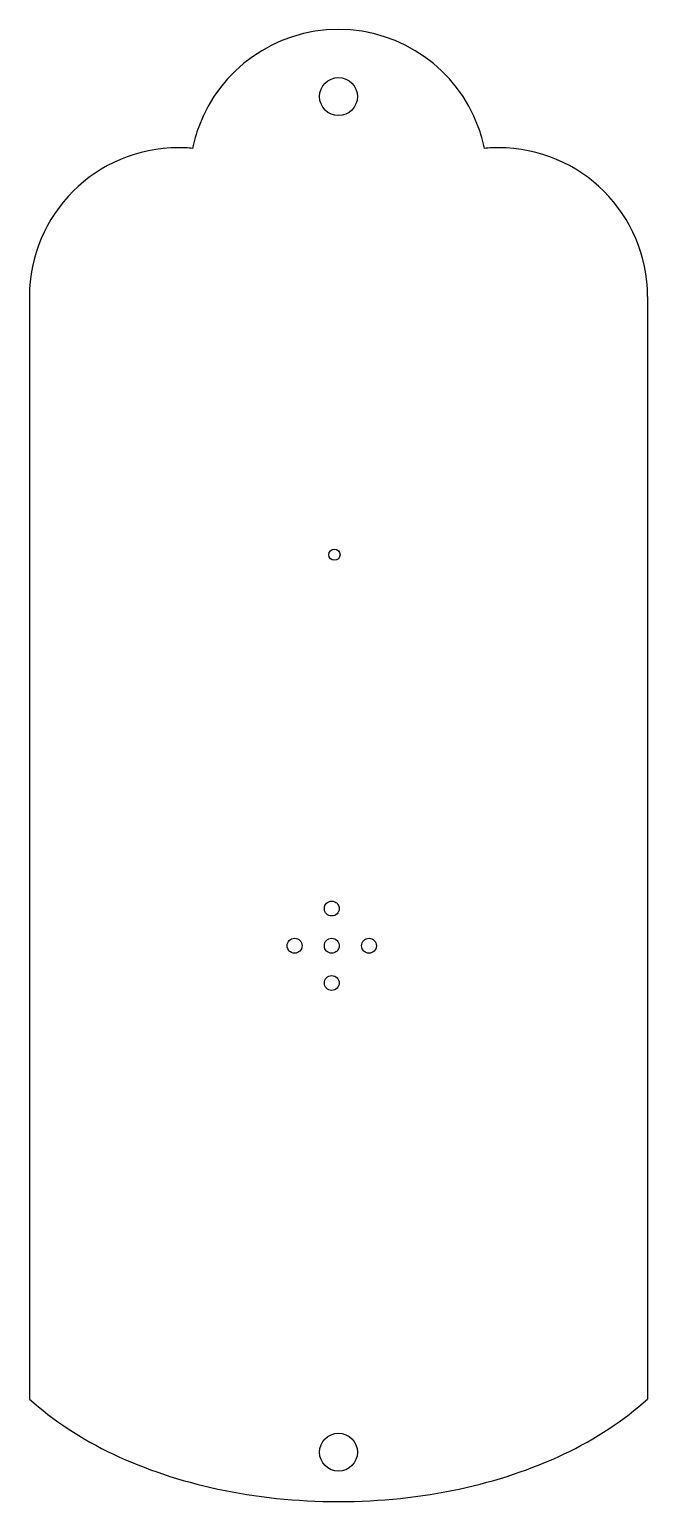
# Model space of a CAD drawing. Header units: millimetres. Extents: x -42 to 42, y -94 to 104.
import ezdxf

# ---------------------------------------------------------------- set-up
doc = ezdxf.new("R2010")
doc.units = ezdxf.units.MM

msp = doc.modelspace()

# ---------------------------------------------------------------- linework, layer by layer
at = {"color": 7, "linetype": 'Continuous', "lineweight": 25}
for p, q in [((-41.5, 68.14), (-41.5, -79.86)), ((41.5, 68.14), (41.5, -79.86))]:
    msp.add_line(p, q, dxfattribs=at)
for centre, radius in [((0, 95), 2.55), ((-0.54, 33.49), 0.75), ((-0.9, -14.01), 1), ((-5.9, -19.01), 1), ((-0.9, -19.01), 1), ((4.1, -19.01), 1), ((-0.9, -24.01), 1), ((0, -87), 2.55)]:
    msp.add_circle(centre, radius, dxfattribs=at)
for points in [[(0, 104.01), (-8.6, 104.01), (-15.94, 98.58), (-18.76, 90.96)], [(18.76, 90.96), (15.94, 98.58), (8.6, 104.01), (0, 104.01)], [(-18.76, 90.96), (-19.11, 90.02), (-19.39, 89.05), (-19.59, 88.05)], [(19.59, 88.05), (19.39, 89.05), (19.11, 90.02), (18.76, 90.96)], [(-21.5, 88.14), (-32.55, 88.14), (-41.5, 79.19), (-41.5, 68.14)], [(-19.59, 88.05), (-20.22, 88.11), (-20.86, 88.14), (-21.5, 88.14)], [(21.5, 88.14), (20.86, 88.14), (20.22, 88.11), (19.59, 88.05)], [(41.5, 68.14), (41.5, 79.19), (32.55, 88.14), (21.5, 88.14)], [(-41.5, -79.86), (-38.39, -82.7), (-34.57, -85.21), (-30.2, -87.28)], [(30.2, -87.28), (34.57, -85.21), (38.39, -82.7), (41.5, -79.86)], [(-30.2, -87.28), (-21.78, -91.27), (-11.32, -93.63), (0, -93.63)], [(0, -93.63), (11.32, -93.63), (21.78, -91.27), (30.2, -87.28)]]:
    msp.add_open_spline(points, degree=3, dxfattribs=at)

doc.saveas('drawing.dxf')
